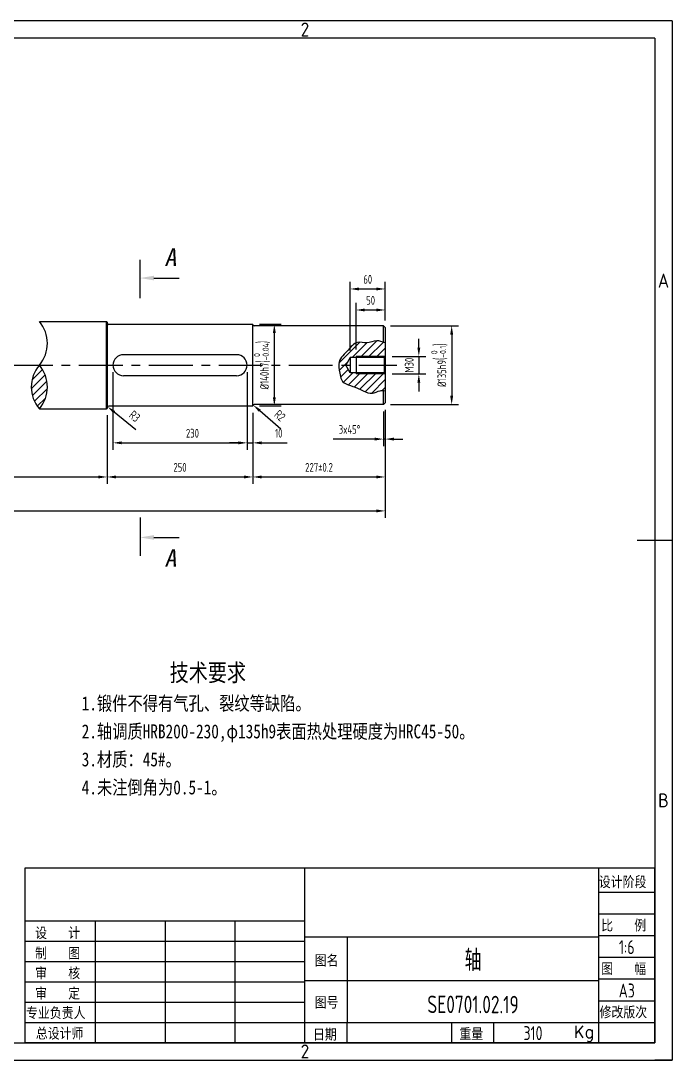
# Model space of a CAD drawing. Header units: millimetres. Extents: x -150 to 2370, y -30 to 1752.
# Drawn here: x 1253 to 2370, y -30 to 1752 of the extents above; entities that cross this region are included whole.
import ezdxf
from ezdxf.enums import TextEntityAlignment as Align

# ---------------------------------------------------------------- set-up
doc = ezdxf.new("R2010")
doc.units = ezdxf.units.MM
doc.header["$LTSCALE"] = 60
doc.linetypes.add('CENTER', pattern=[2, 1.25, -0.25, 0.25, -0.25])
doc.layers.get('0').update_dxf_attribs({"color": 2})
for name, color, linetype in [('1轮廓实线层', 2, 'Continuous'), ('2细线层', 3, 'Continuous'), ('3中心线层', 1, 'CENTER'), ('5剖面线层', 243, 'Continuous'), ('6文字层', 3, 'Continuous'), ('7标注层', 4, 'Continuous'), ('8符号标注层', 1, 'Continuous'), ('图框层', 7, 'Continuous')]:
    doc.layers.add(name, color=color, linetype=linetype)
doc.styles.add('H', font='txt.shx', dxfattribs={"width": 0.8, "bigfont": 'hzfs.shx'})
doc.styles.add('PC_TEXTSTYLE', font='isocp.shx', dxfattribs={"width": 0.8, "bigfont": 'hzfs.shx'})
doc.styles.add('SYSTEM1', font='SIMKAI.TTF', dxfattribs={"width": 0.75})
doc.dimstyles.new('TH_GBDIM', dxfattribs={"dimscale": 6, "dimtxt": 2.5, "dimasz": 2.5, "dimexe": 2, "dimexo": 2, "dimgap": 1.5, "dimtad": 1, "dimdec": 1, "dimdsep": 46, "dimtxsty": 'PC_TEXTSTYLE', "dimcen": 2.5, "dimclrd": 130, "dimclre": 130, "dimclrt": 3, "dimadec": 0, "dimazin": 2, "dimtfac": 0.714286, "dimtdec": 1, "dimtmove": 0, "dimatfit": 3, "dimfxl": 0, "dimtzin": 0, "dimlwd": -1, "dimlwe": -1, "dimarcsym": 0})

# ---------------------------------------------------------------- blocks, each defined once
blk = doc.blocks.new('*D7')
at = {"layer": '7标注层', "color": 130}
for p, q in [((313.7, 1085.1), (313.7, 899.7)), ((1877.7, 1085.1), (1877.7, 899.7)), ((328.7, 911.7), (1862.7, 911.7))]:
    blk.add_line(p, q, dxfattribs=at)
for points in [[(328.7, 914.2), (328.7, 909.2), (313.7, 911.7)], [(1862.7, 914.2), (1862.7, 909.2), (1877.7, 911.7)]]:
    blk.add_solid(points, dxfattribs=at)
at = {"layer": 'Defpoints', "color": 0}
for p in [(313.7, 1097.1), (1877.7, 1097.1), (1877.7, 911.7)]:
    blk.add_point(p, dxfattribs=at)
at = {"layer": '7标注层', "color": 3, "insert": (1095.7, 928.2), "char_height": 15, "attachment_point": 5, "style": 'PC_TEXTSTYLE'}
blk.add_mtext('2364{}{%%p0.5}', dxfattribs=at)
blk = doc.blocks.new('*D8')
at = {"layer": '7标注层', "color": 130}
for p, q in [((1650.7, 1080.1), (1650.7, 957.9)), ((1877.7, 1085.1), (1877.7, 957.9)), ((1665.7, 969.9), (1862.7, 969.9))]:
    blk.add_line(p, q, dxfattribs=at)
for points in [[(1665.7, 972.4), (1665.7, 967.4), (1650.7, 969.9)], [(1862.7, 972.4), (1862.7, 967.4), (1877.7, 969.9)]]:
    blk.add_solid(points, dxfattribs=at)
at = {"layer": 'Defpoints', "color": 0}
for p in [(1650.7, 1092.1), (1877.7, 1097.1), (1877.7, 969.9)]:
    blk.add_point(p, dxfattribs=at)
at = {"layer": '7标注层', "color": 3, "insert": (1764.2, 986.4), "char_height": 15, "attachment_point": 5, "style": 'PC_TEXTSTYLE'}
blk.add_mtext('227{}{%%p0.2}', dxfattribs=at)
blk = doc.blocks.new('*D9')
at = {"layer": '7标注层', "color": 130}
for p, q in [((1400.7, 1075.6), (1400.7, 957.9)), ((1650.7, 1080.1), (1650.7, 957.9)), ((1415.7, 969.9), (1635.7, 969.9))]:
    blk.add_line(p, q, dxfattribs=at)
for points in [[(1415.7, 972.4), (1415.7, 967.4), (1400.7, 969.9)], [(1635.7, 972.4), (1635.7, 967.4), (1650.7, 969.9)]]:
    blk.add_solid(points, dxfattribs=at)
at = {"layer": 'Defpoints', "color": 0}
for p in [(1400.7, 1087.6), (1650.7, 1092.1), (1650.7, 969.9)]:
    blk.add_point(p, dxfattribs=at)
at = {"layer": '7标注层', "color": 3, "insert": (1525.7, 986.4), "char_height": 15, "attachment_point": 5, "style": 'PC_TEXTSTYLE'}
blk.add_mtext('250{}{}', dxfattribs=at)
blk = doc.blocks.new('*D12')
at = {"layer": '7标注层', "color": 130}
for p, q in [((790.7, 1075.6), (790.7, 957.9)), ((1400.7, 1075.6), (1400.7, 957.9)), ((805.7, 969.9), (1385.7, 969.9))]:
    blk.add_line(p, q, dxfattribs=at)
for points in [[(805.7, 972.4), (805.7, 967.4), (790.7, 969.9)], [(1385.7, 972.4), (1385.7, 967.4), (1400.7, 969.9)]]:
    blk.add_solid(points, dxfattribs=at)
at = {"layer": 'Defpoints', "color": 0}
for p in [(790.7, 1087.6), (1400.7, 1087.6), (1400.7, 969.9)]:
    blk.add_point(p, dxfattribs=at)
at = {"layer": '7标注层', "color": 3, "insert": (1095.7, 986.4), "char_height": 15, "attachment_point": 5, "style": 'PC_TEXTSTYLE'}
blk.add_mtext('1410{}{}', dxfattribs=at)
blk = doc.blocks.new('*D16')
at = {"layer": '7标注层', "color": 130}
for p, q in [((1640.8, 1149.6), (1640.8, 1016.4)), ((1650.7, 1080.1), (1650.7, 1016.4)), ((1625.8, 1028.4), (1610.8, 1028.4)), ((1640.8, 1028.4), (1650.7, 1028.4)), ((1665.7, 1028.4), (1709.5, 1028.4))]:
    blk.add_line(p, q, dxfattribs=at)
for points in [[(1625.8, 1030.9), (1625.8, 1025.9), (1640.8, 1028.4)], [(1665.7, 1030.9), (1665.7, 1025.9), (1650.7, 1028.4)]]:
    blk.add_solid(points, dxfattribs=at)
at = {"layer": 'Defpoints', "color": 0}
for p in [(1640.8, 1161.6), (1650.7, 1092.1), (1650.7, 1028.4)]:
    blk.add_point(p, dxfattribs=at)
at = {"layer": '7标注层', "color": 3, "insert": (1695.1, 1044.9), "char_height": 15, "attachment_point": 5, "style": 'PC_TEXTSTYLE'}
blk.add_mtext('10', dxfattribs=at)
blk = doc.blocks.new('*D15')
at = {"layer": '7标注层', "color": 130}
for p, q in [((1410.8, 1149.6), (1410.8, 1016.4)), ((1640.8, 1149.6), (1640.8, 1016.4)), ((1425.8, 1028.4), (1625.8, 1028.4))]:
    blk.add_line(p, q, dxfattribs=at)
for points in [[(1425.8, 1030.9), (1425.8, 1025.9), (1410.8, 1028.4)], [(1625.8, 1030.9), (1625.8, 1025.9), (1640.8, 1028.4)]]:
    blk.add_solid(points, dxfattribs=at)
at = {"layer": 'Defpoints', "color": 0}
for p in [(1410.8, 1161.6), (1640.8, 1161.6), (1640.8, 1028.4)]:
    blk.add_point(p, dxfattribs=at)
at = {"layer": '7标注层', "color": 3, "insert": (1547.1, 1044.9), "char_height": 15, "attachment_point": 5, "style": 'PC_TEXTSTYLE'}
blk.add_mtext('230', dxfattribs=at)
blk = doc.blocks.new('*D24')
at = {"layer": '7标注层', "color": 130}
for p, q in [((1662.2, 1231.6), (1699.5, 1231.6)), ((1687.5, 1216.6), (1687.5, 1106.6)), ((1662.2, 1091.6), (1699.5, 1091.6))]:
    blk.add_line(p, q, dxfattribs=at)
for points in [[(1685, 1216.6), (1690, 1216.6), (1687.5, 1231.6)], [(1685, 1106.6), (1690, 1106.6), (1687.5, 1091.6)]]:
    blk.add_solid(points, dxfattribs=at)
at = {"layer": 'Defpoints', "color": 0}
for p in [(1650.2, 1231.6), (1650.2, 1091.6), (1687.5, 1091.6)]:
    blk.add_point(p, dxfattribs=at)
at = {"layer": '7标注层', "color": 3, "insert": (1666.3, 1161.6), "char_height": 15, "attachment_point": 5, "rotation": 90, "style": 'PC_TEXTSTYLE'}
blk.add_mtext('%%c140{}{h7\\H0.7143x;{\\H2x;\\W0.5;(}\\S 0^ -0.04;{\\H2x;\\W0.5;)}}', dxfattribs=at)
blk = doc.blocks.new('*D25')
at = {"layer": '7标注层', "color": 130}
for p, q in [((1886.7, 1229.1), (2003.7, 1229.1)), ((1991.7, 1214.1), (1991.7, 1109.1)), ((1886.7, 1094.1), (2003.7, 1094.1))]:
    blk.add_line(p, q, dxfattribs=at)
for points in [[(1989.2, 1214.1), (1994.2, 1214.1), (1991.7, 1229.1)], [(1989.2, 1109.1), (1994.2, 1109.1), (1991.7, 1094.1)]]:
    blk.add_solid(points, dxfattribs=at)
at = {"layer": 'Defpoints', "color": 0}
for p in [(1874.7, 1229.1), (1874.7, 1094.1), (1991.7, 1094.1)]:
    blk.add_point(p, dxfattribs=at)
at = {"layer": '7标注层', "color": 3, "insert": (1970.5, 1161.6), "char_height": 15, "attachment_point": 5, "rotation": 90, "style": 'PC_TEXTSTYLE'}
blk.add_mtext('%%c135{}{h9\\H0.7143x;{\\H2x;\\W0.5;(}\\S 0^ -0.1;{\\H2x;\\W0.5;)}}', dxfattribs=at)
blk = doc.blocks.new('*D29')
at = {"layer": '7标注层', "color": 130}
blk.add_line((1450.2, 1050.8), (1413, 1081), dxfattribs=at)
blk.add_solid([(1414.6, 1082.9), (1411.5, 1079.1), (1401.4, 1090.5)], dxfattribs=at)
at = {"layer": 'Defpoints', "color": 0}
for p in [(1401.4, 1090.5), (1403.7, 1088.6)]:
    blk.add_point(p, dxfattribs=at)
at = {"layer": '7标注层', "color": 3, "insert": (1447.9, 1074), "char_height": 15, "attachment_point": 5, "rotation": 320.8954, "style": 'PC_TEXTSTYLE'}
blk.add_mtext('R3', dxfattribs=at)
blk = doc.blocks.new('*D30')
at = {"layer": '7标注层', "color": 130}
blk.add_line((1698.7, 1051.8), (1662.5, 1083.5), dxfattribs=at)
blk.add_solid([(1664.2, 1085.4), (1660.9, 1081.6), (1651.2, 1093.4)], dxfattribs=at)
at = {"layer": 'Defpoints', "color": 0}
for p in [(1651.2, 1093.4), (1652.7, 1092.1)]:
    blk.add_point(p, dxfattribs=at)
at = {"layer": '7标注层', "color": 3, "insert": (1697.1, 1075.1), "char_height": 15, "attachment_point": 5, "rotation": 318.7238, "style": 'PC_TEXTSTYLE'}
blk.add_mtext('R2', dxfattribs=at)
blk = doc.blocks.new('*D32')
at = {"layer": '7标注层', "color": 130}
for p, q in [((1874.7, 1082.1), (1874.7, 1022.9)), ((1877.7, 1085.1), (1877.7, 1022.9)), ((1859.7, 1034.9), (1788.3, 1034.9)), ((1877.7, 1034.9), (1874.7, 1034.9)), ((1892.7, 1034.9), (1907.7, 1034.9))]:
    blk.add_line(p, q, dxfattribs=at)
for points in [[(1859.7, 1037.4), (1859.7, 1032.4), (1874.7, 1034.9)], [(1892.7, 1037.4), (1892.7, 1032.4), (1877.7, 1034.9)]]:
    blk.add_solid(points, dxfattribs=at)
at = {"layer": 'Defpoints', "color": 0}
for p in [(1874.7, 1094.1), (1877.7, 1097.1), (1874.7, 1034.9)]:
    blk.add_point(p, dxfattribs=at)
at = {"layer": '7标注层', "color": 3, "insert": (1816.5, 1051.4), "char_height": 15, "attachment_point": 5, "style": 'PC_TEXTSTYLE'}
blk.add_mtext('3x45%%D{}{}', dxfattribs=at)
blk = doc.blocks.new('*D34')
at = {"layer": '7标注层', "color": 130}
for p, q in [((1935.4, 1191.6), (1935.4, 1206.6)), ((1889.7, 1176.6), (1947.4, 1176.6)), ((1935.4, 1176.6), (1935.4, 1146.6)), ((1889.7, 1146.6), (1947.4, 1146.6)), ((1935.4, 1131.6), (1935.4, 1116.6))]:
    blk.add_line(p, q, dxfattribs=at)
for points in [[(1932.9, 1191.6), (1937.9, 1191.6), (1935.4, 1176.6)], [(1932.9, 1131.6), (1937.9, 1131.6), (1935.4, 1146.6)]]:
    blk.add_solid(points, dxfattribs=at)
at = {"layer": 'Defpoints', "color": 0}
for p in [(1877.7, 1176.6), (1877.7, 1146.6), (1935.4, 1146.6)]:
    blk.add_point(p, dxfattribs=at)
at = {"layer": '7标注层', "color": 3, "insert": (1918.9, 1161.6), "char_height": 15, "attachment_point": 5, "rotation": 90, "style": 'PC_TEXTSTYLE'}
blk.add_mtext('M30{}{}', dxfattribs=at)
blk = doc.blocks.new('*D35')
at = {"layer": '7标注层', "color": 130}
for p, q in [((1827.7, 1188.6), (1827.7, 1268.2)), ((1877.7, 1238.1), (1877.7, 1268.2)), ((1842.7, 1256.2), (1862.7, 1256.2))]:
    blk.add_line(p, q, dxfattribs=at)
for points in [[(1842.7, 1258.7), (1842.7, 1253.7), (1827.7, 1256.2)], [(1862.7, 1258.7), (1862.7, 1253.7), (1877.7, 1256.2)]]:
    blk.add_solid(points, dxfattribs=at)
at = {"layer": 'Defpoints', "color": 0}
for p in [(1877.7, 1256.2), (1877.7, 1226.1), (1827.7, 1176.6)]:
    blk.add_point(p, dxfattribs=at)
at = {"layer": '7标注层', "color": 3, "insert": (1852.7, 1272.7), "char_height": 15, "attachment_point": 5, "style": 'PC_TEXTSTYLE'}
blk.add_mtext('50{}{}', dxfattribs=at)
blk = doc.blocks.new('*D36')
at = {"layer": '7标注层', "color": 130}
for p, q in [((1817.7, 1186.6), (1817.7, 1304.2)), ((1877.7, 1238.1), (1877.7, 1304.2)), ((1832.7, 1292.2), (1862.7, 1292.2))]:
    blk.add_line(p, q, dxfattribs=at)
for points in [[(1832.7, 1294.7), (1832.7, 1289.7), (1817.7, 1292.2)], [(1862.7, 1294.7), (1862.7, 1289.7), (1877.7, 1292.2)]]:
    blk.add_solid(points, dxfattribs=at)
at = {"layer": 'Defpoints', "color": 0}
for p in [(1877.7, 1292.2), (1877.7, 1226.1), (1817.7, 1174.6)]:
    blk.add_point(p, dxfattribs=at)
at = {"layer": '7标注层', "color": 3, "insert": (1847.7, 1308.7), "char_height": 15, "attachment_point": 5, "style": 'PC_TEXTSTYLE'}
blk.add_mtext('60{}{}', dxfattribs=at)
blk = doc.blocks.new('PC_TITLE_BLOCK')
at = {"layer": '1轮廓实线层'}
for p, q in [((-180, 50), (0, 50)), ((-180, 0), (-180, 50)), ((-180, 50), (0, 50)), ((-16, 0), (-16, 50)), ((0, 0), (0, 50)), ((-180, 0), (0, 0)), ((0, 0), (-180, 0))]:
    blk.add_line(p, q, dxfattribs=at)
at = {"layer": '1轮廓实线层', "linetype": 'Continuous'}
for p, q in [((-180, 50), (0, 50)), ((-100, 0), (-100, 50))]:
    blk.add_line(p, q, dxfattribs=at)
at = {"layer": '2细线层'}
for p, q in [((-15.99, 43.01), (0, 43.01)), ((-15.99, 36.81), (0, 36.81)), ((-180, 34.81), (-100, 34.81)), ((-160, 34.81), (-160, 0.01)), ((-140, 34.81), (-140, 0.01)), ((-120, 34.81), (-120, 0.01)), ((-100, 30.21), (-15.99, 30.21)), ((-87.9, 30.21), (-87.9, 5.82)), ((-15.99, 30.61), (0, 30.61)), ((-180, 29.01), (-100, 29.01)), ((-15.99, 24.41), (0, 24.41)), ((-180, 23.21), (-100, 23.21)), ((-15.99, 18.21), (0, 18.21)), ((-180, 17.41), (-100, 17.41)), ((-100, 17.81), (-15.99, 17.81)), ((-15.99, 12.01), (0, 12.01)), ((-180, 11.61), (-100, 11.61)), ((-180, 5.81), (-100, 5.81)), ((-100, 5.81), (-15.99, 5.81)), ((-87.9, 0), (-87.9, 5.81)), ((-58, 0), (-58, 5.81)), ((-46, 0), (-46, 5.81)), ((-15.99, 5.81), (0, 5.81))]:
    blk.add_line(p, q, dxfattribs=at)
at = {"layer": '6文字层', "style": 'H'}
for s, p in [('设计阶段', (-15.99, 44.15)), ('设  计', (-177.13, 29.59)), ('比  例', (-15.3, 31.75)), ('制  图', (-177.13, 23.79)), ('图名', (-97.22, 21.72)), ('审  核', (-177.13, 18.08)), ('图  幅', (-15.3, 19.35)), ('审  定', (-177.13, 12.31)), ('图号', (-97.22, 9.72)), ('专业负责人', (-179.74, 6.72)), ('修改版次', (-15.78, 6.95)), ('总设计师', (-176.93, 0.88)), ('日期', (-97.7, 0.57)), ('重量', (-55.85, 0.75)), ('Kg', (-23.14, 1.4))]:
    blk.add_text(s, height=3.4, dxfattribs=at).set_placement(p)
at = {"layer": '6文字层', "style": 'PC_TEXTSTYLE'}
for tag, height, width, p, p2 in [('设计阶段', 4, 0.91268, (-15.99, 37.62), (0, 37.62)), ('比例', 4, 1.868821, (-15.99, 25.3), (0, 25.3)), ('图名', 6, 5.338154, (-85.9, 20.53), (-17.99, 20.53)), ('图幅', 4, 1.844862, (-15.99, 12.91), (0, 12.91)), ('修改版次', 4, 0.903133, (-15.99, 0.84), (0, 0.84))]:
    blk.add_attdef(tag, text='', height=height, dxfattribs=dict(at, width=width)).set_placement(p, p2, align=Align.FIT)
for tag, height, rotation, width, p, p2 in [('图样代号', 5, 359.8289, 3.087805, (-85.9, 8.53), (-18, 8.33)), ('日期', 4, 1.0226, 2.414341, (-84.09, 0.4), (-63.08, 0.78)), ('重量', 4, 360, 2.392405, (-45.31, 0.72), (-24.31, 0.72))]:
    blk.add_attdef(tag, text='', height=height, rotation=rotation, dxfattribs=dict(at, width=width)).set_placement(p, p2, align=Align.FIT)

msp = doc.modelspace()

# ---------------------------------------------------------------- hatches: boundary and pattern name
at = {"layer": '5剖面线层'}
h = msp.add_hatch(dxfattribs=at)
h.set_pattern_fill('ANSI31', color=256, scale=3, style=0)
edge = h.paths.add_edge_path()
edge.add_spline(control_points=[(1874.74, 1118.11), (1872.73, 1118.24), (1866.09, 1118.25), (1855.2, 1110.54), (1841.19, 1116.76), (1824.95, 1125.71), (1802.08, 1129.02), (1799.88, 1148.64), (1798, 1157.29), (1797.96, 1161.57)], knot_values=[100.6399757, 100.6399757, 100.6399757, 100.6399757, 106.6071968, 120.5416236, 136.6840924, 147.6767102, 178.7801384, 190.509888, 203.67119, 203.67119, 203.67119, 203.67119], degree=3, periodic=0)
edge.add_line((1797.96, 1161.57), (1810.23, 1161.57))
edge.add_line((1810.23, 1161.57), (1817.74, 1148.57))
edge.add_line((1817.74, 1148.57), (1827.74, 1148.57))
edge.add_line((1827.74, 1148.57), (1827.74, 1146.57))
edge.add_line((1827.74, 1146.57), (1877.74, 1146.57))
edge.add_line((1877.74, 1146.57), (1877.74, 1117.86))
edge.add_spline(control_points=[(1877.74, 1117.86), (1876.74, 1117.96), (1875.73, 1118.05), (1874.74, 1118.11)], knot_values=[203.67119, 203.67119, 203.67119, 203.67119, 206.6343708, 206.6343708, 206.6343708, 206.6343708], degree=3, periodic=0)
edge = h.paths.add_edge_path()
edge.add_spline(control_points=[(1797.96, 1161.57), (1797.95, 1163.44), (1798.87, 1173.4), (1811.53, 1183.56), (1820.89, 1195.46), (1831.76, 1203.07), (1846.86, 1197.08), (1861.28, 1205.05), (1870.85, 1202.38), (1874.74, 1201.03)], knot_values=[3.0675635, 3.0675635, 3.0675635, 3.0675635, 8.816679, 34.5890968, 45.2029701, 55.6399156, 71.253824, 88.7148285, 100.6399757, 100.6399757, 100.6399757, 100.6399757], degree=3, periodic=0)
edge.add_spline(control_points=[(1874.74, 1201.03), (1875.74, 1200.68), (1876.74, 1200.32), (1877.74, 1199.95)], knot_values=[0, 0, 0, 0, 3.0675635, 3.0675635, 3.0675635, 3.0675635], degree=3, periodic=0)
edge.add_line((1877.74, 1199.95), (1877.74, 1176.57))
edge.add_line((1877.74, 1176.57), (1827.74, 1176.57))
edge.add_line((1827.74, 1176.57), (1827.74, 1174.57))
edge.add_line((1827.74, 1174.57), (1817.74, 1174.57))
edge.add_line((1817.74, 1174.57), (1810.23, 1161.57))
edge.add_line((1810.23, 1161.57), (1797.96, 1161.57))
h.paths.add_polyline_path([(1827.74, 1176.57), (1877.74, 1176.57), (1875.74, 1174.57), (1827.74, 1174.57)], flags=17)
h.paths.add_polyline_path([(1827.74, 1148.57), (1875.74, 1148.57), (1877.74, 1146.57), (1827.74, 1146.57)], flags=17)
h = msp.add_hatch(dxfattribs=at)
h.set_pattern_fill('ANSI31', color=256, scale=3, style=0)
h.set_pattern_definition([(45, (0, 12.122), (-6.73519, 6.73519), [])])
h.paths.add_polyline_path([(1284.47, 1086.57, 0.3685741), (1284.47, 1161.57, 0.3685741)])

# ---------------------------------------------------------------- linework, layer by layer
for p, q in [((1284.47, 1236.57), (1399.74, 1236.57)), ((1400.74, 1235.57), (1399.74, 1236.57)), ((1399.74, 1086.57), (1399.74, 1236.57)), ((1400.74, 1235.57), (1400.74, 1087.57)), ((1650.24, 1231.57), (1403.74, 1231.57)), ((1650.24, 1231.57), (1650.24, 1091.57)), ((1650.74, 1231.07), (1650.24, 1231.57)), ((1650.74, 1092.07), (1650.74, 1231.07)), ((1874.74, 1229.07), (1652.74, 1229.07)), ((1874.74, 1201.03), (1874.74, 1229.07)), ((1877.74, 1226.07), (1874.74, 1229.07)), ((1877.74, 1226.07), (1877.74, 1097.07)), ((1622.78, 1179.57), (1428.79, 1179.57)), ((1827.74, 1176.57), (1827.74, 1146.57)), ((1877.74, 1176.57), (1875.74, 1174.57)), ((1817.74, 1174.57), (1810.23, 1161.57)), ((1817.74, 1148.57), (1810.23, 1161.57)), ((1875.74, 1174.57), (1817.74, 1174.57)), ((1817.74, 1174.57), (1817.74, 1148.57)), ((1875.74, 1174.57), (1875.74, 1148.57)), ((1622.78, 1143.57), (1428.79, 1143.57)), ((1875.74, 1148.57), (1817.74, 1148.57)), ((1877.74, 1146.57), (1875.74, 1148.57)), ((1874.74, 1094.07), (1874.74, 1118.11)), ((1399.74, 1086.57), (1400.74, 1087.57)), ((1650.24, 1091.57), (1403.74, 1091.57)), ((1650.24, 1091.57), (1650.74, 1092.07)), ((1874.74, 1094.07), (1652.74, 1094.07)), ((1874.74, 1094.07), (1877.74, 1097.07)), ((1284.47, 1086.57), (1399.74, 1086.57))]:
    msp.add_line(p, q)
for centre, radius, start, end in [((1403.74, 1234.57), 3, 180, 270), ((1652.74, 1231.07), 2, 180, 270), ((1428.79, 1161.57), 18, 90, 270), ((1622.78, 1161.57), 18, 270, 90), ((1403.74, 1088.57), 3, 90, 180), ((1652.74, 1092.07), 2, 90, 180)]:
    msp.add_arc(centre, radius, start, end)
at = {"layer": '1轮廓实线层', "color": 2}
for p, q in [((1457.15, 1276.64), (1457.15, 1342.18)), ((1481, 1310.94), (1524.35, 1310.94)), ((1457.15, 900.53), (1457.15, 834.99)), ((1481, 866.23), (1524.35, 866.23))]:
    msp.add_line(p, q, dxfattribs=at)
at = {"layer": '1轮廓实线层'}
msp.add_line((2370, 861), (2310, 861), dxfattribs=at)
at = {"layer": '1轮廓实线层', "color": 2}
for points in [[(1481, 1314.92), (1481, 1306.97), (1457.15, 1310.94)], [(1481, 862.25), (1481, 870.2), (1457.15, 866.23)]]:
    msp.add_solid(points, dxfattribs=at)
at = {"layer": '2细线层'}
for p, q in [((2370, 1752), (-150, 1752)), ((2370, 1752), (2370, -30)), ((1877.74, 1176.57), (1827.74, 1176.57)), ((1877.74, 1146.57), (1827.74, 1146.57)), ((2370, 861), (2340, 861)), ((-150, -30), (2370, -30)), ((2370, -30), (2340, -30))]:
    msp.add_line(p, q, dxfattribs=at)
at = {"layer": '3中心线层'}
msp.add_line((272.48, 1161.57), (1897.89, 1161.57), dxfattribs=at)
at = {"layer": '8符号标注层'}
for centre, start, end in [((1240.51, 1199.07), 319.53484, 40.46516), ((1328.43, 1124.07), 139.53484, 220.46516), ((1240.51, 1124.07), 319.53484, 40.46516)]:
    msp.add_arc(centre, 57.78, start, end, dxfattribs=at)
msp.add_spline([(1877.74, 1199.95), (1863.11, 1203.25), (1846.02, 1199.65), (1830.44, 1200.55), (1821.44, 1195.25), (1814.25, 1187.45), (1798.57, 1167), (1799.73, 1148.12), (1802.56, 1136.74), (1830.14, 1122.36), (1840.03, 1117.56), (1855.62, 1113.37), (1868.81, 1117.86), (1877.74, 1117.86)], degree=3, dxfattribs=at)
at = {"layer": '图框层'}
for p, q in [((2340, 1722), (0, 1722)), ((2340, 1722), (2340, 0)), ((0, 0), (2340, 0))]:
    msp.add_line(p, q, dxfattribs=at)

# ---------------------------------------------------------------- block references
ref = msp.add_blockref('PC_TITLE_BLOCK', (2340, 0), dxfattribs=dict(at, xscale=6, yscale=6, zscale=6))
ref.add_attrib('图样代号', 'SE0701.02.19', dxfattribs={"layer": '6文字层', "height": 30, "rotation": 359.8289, "style": 'PC_TEXTSTYLE', "width": 0.8}).set_placement((2028.3, 50.6), align=Align.CENTER)
ref.add_attrib('比例', '1:6', dxfattribs={"layer": '6文字层', "height": 24, "style": 'PC_TEXTSTYLE', "width": 0.8}).set_placement((2292.03, 151.82), align=Align.CENTER)
ref.add_attrib('图幅', 'A3', dxfattribs={"layer": '6文字层', "height": 24, "style": 'PC_TEXTSTYLE', "width": 0.8}).set_placement((2292.03, 77.47), align=Align.CENTER)
ref.add_attrib('图名', '轴', dxfattribs={"layer": '6文字层', "height": 36, "style": 'PC_TEXTSTYLE', "width": 0.8}).set_placement((2028.33, 123.2), align=Align.CENTER)
ref.add_attrib('重量', '310', dxfattribs={"layer": '6文字层', "height": 24, "rotation": 360, "style": 'PC_TEXTSTYLE', "width": 0.8}).set_placement((2131.16, 4.34), align=Align.CENTER)

# ---------------------------------------------------------------- texts
at = {"layer": '6文字层', "style": 'PC_TEXTSTYLE'}
for s, p in [('2', (1740, 1737)), ('A', (2355, 1306.5)), ('B', (2355, 415.5)), ('2', (1740, -15))]:
    msp.add_text(s, height=24, dxfattribs=at).set_placement(p, align=Align.MIDDLE)
at = {"layer": '6文字层', "ltscale": 4, "style": 'SYSTEM1', "oblique": 10}
for p in [(1499.27, 1331.67), (1499.27, 815.94)]:
    msp.add_text('A', height=30, dxfattribs=at).set_placement(p)
at = {"layer": '6文字层', "style": 'SYSTEM1', "width": 0.8}
msp.add_text('技术要求', height=30, dxfattribs=at).set_placement((1573.47, 610.58), align=Align.BOTTOM_CENTER)
for s, p in [('1.锻件不得有气孔、裂纹等缺陷。', (1357.09, 562.58)), ('2.轴调质HRB200-230,φ135h9表面热处理硬度为HRC45-50。', (1357.09, 514.58)), ('3.材质：45#。', (1357.09, 466.58)), ('4.未注倒角为0.5-1。', (1357.09, 418.58))]:
    msp.add_text(s, height=24, dxfattribs=at).set_placement(p, align=Align.BOTTOM_LEFT)

# ---------------------------------------------------------------- dimensions: what is measured, and where the dimension line sits
at = {"layer": '7标注层'}
for base, p1, p2, text, picture, middle in [((1877.74, 1292.24), (1817.74, 1174.57), (1877.74, 1226.07), '<>{}{}', '*D36', (1847.74, 1308.74)), ((1877.74, 1256.15), (1827.74, 1176.57), (1877.74, 1226.07), '<>{}{}', '*D35', (1852.74, 1272.65)), ((1877.74, 911.73), (313.74, 1097.07), (1877.74, 1097.07), '2364{}{%%p0.5}', '*D7', (1095.74, 928.23)), ((1400.74, 969.9), (790.74, 1087.57), (1400.74, 1087.57), '1410{}{}', '*D12', (1095.74, 986.4)), ((1650.74, 969.9), (1400.74, 1087.57), (1650.74, 1092.07), '<>{}{}', '*D9', (1525.74, 986.4)), ((1877.74, 969.9), (1650.74, 1092.07), (1877.74, 1097.07), '<>{}{%%p0.2}', '*D8', (1764.24, 986.4))]:
    dim = msp.add_linear_dim(base=base, p1=p1, p2=p2, text=text, dimstyle='TH_GBDIM', override={"dimgap": 1.5, "dimtad": 1, "dimjust": 0, "dimdec": 1, "dimlfac": 1, "dimse1": 0, "dimse2": 0, "dimsd1": 0, "dimsd2": 0}, dxfattribs=at)
    dim.commit()
    dim.dimension.update_dxf_attribs({"geometry": picture, "text_midpoint": middle})
for base, p1, p2, angle, text, picture, middle in [((1687.52, 1091.57), (1650.24, 1231.57), (1650.24, 1091.57), 90, '%%c<>{}{h7\\H0.7143x;{\\H2x;\\W0.5;(}\\S 0^ -0.04;{\\H2x;\\W0.5;)}}', '*D24', (1666.28, 1161.57)), ((1991.75, 1094.07), (1874.74, 1229.07), (1874.74, 1094.07), 90, '%%c<>{}{h9\\H0.7143x;{\\H2x;\\W0.5;(}\\S 0^ -0.1;{\\H2x;\\W0.5;)}}', '*D25', (1970.51, 1161.57)), ((1874.74, 1034.95), (1877.74, 1097.07), (1874.74, 1094.07), 180, '3x45%%D{}{}', '*D32', (1816.53, 1051.45))]:
    dim = msp.add_linear_dim(base=base, p1=p1, p2=p2, angle=angle, text=text, dimstyle='TH_GBDIM', override={"dimgap": 1.5, "dimtad": 1, "dimjust": 0, "dimdec": 1, "dimlfac": 1, "dimse1": 0, "dimse2": 0, "dimsd1": 0, "dimsd2": 0}, dxfattribs=at)
    dim.commit()
    dim.dimension.update_dxf_attribs({"geometry": picture, "text_midpoint": middle})
dim = msp.add_linear_dim(base=(1935.41, 1146.57), p1=(1877.74, 1176.57), p2=(1877.74, 1146.57), angle=90, text='M<>{}{}', dimstyle='TH_GBDIM', override={"dimgap": 1.5, "dimtad": 1, "dimjust": 0, "dimdec": 1, "dimlfac": 1, "dimse1": 0, "dimse2": 0, "dimsd1": 0, "dimsd2": 0}, dxfattribs=at)
dim.commit()
dim.dimension.update_dxf_attribs({"geometry": '*D34', "text_midpoint": (1935.41, 1161.57), "dimtype": 160})
for base, p1, p2, picture, middle in [((1640.78, 1028.38), (1410.79, 1161.57), (1640.78, 1161.57), '*D15', (1547.15, 1028.38)), ((1650.74, 1028.38), (1640.78, 1161.57), (1650.74, 1092.07), '*D16', (1695.14, 1028.38))]:
    dim = msp.add_linear_dim(base=base, p1=p1, p2=p2, dimstyle='TH_GBDIM', override={"dimgap": 1.5, "dimtad": 1, "dimdec": 1, "dimlfac": 1, "dimse1": 0, "dimse2": 0, "dimsd1": 0, "dimsd2": 0}, dxfattribs=at)
    dim.commit()
    dim.dimension.update_dxf_attribs({"geometry": picture, "text_midpoint": middle, "dimtype": 160})
for center, mpoint, picture, middle in [((1403.74, 1088.57), (1401.41, 1090.46), '*D29', (1437.45, 1061.17)), ((1652.74, 1092.07), (1651.23, 1093.39), '*D30', (1686.23, 1062.68))]:
    dim = msp.add_radius_dim(center=center, mpoint=mpoint, dimstyle='TH_GBDIM', override={"dimgap": 1.5, "dimtad": 1, "dimtih": 0, "dimtoh": 0, "dimdec": 1, "dimlfac": 1, "dimse1": 0, "dimse2": 0, "dimsd1": 0, "dimsd2": 0, "dimtix": 0, "dimatfit": 3}, dxfattribs=at)
    dim.commit()
    dim.dimension.update_dxf_attribs({"geometry": picture, "text_midpoint": middle, "dimtype": 164})

doc.saveas('drawing.dxf')
